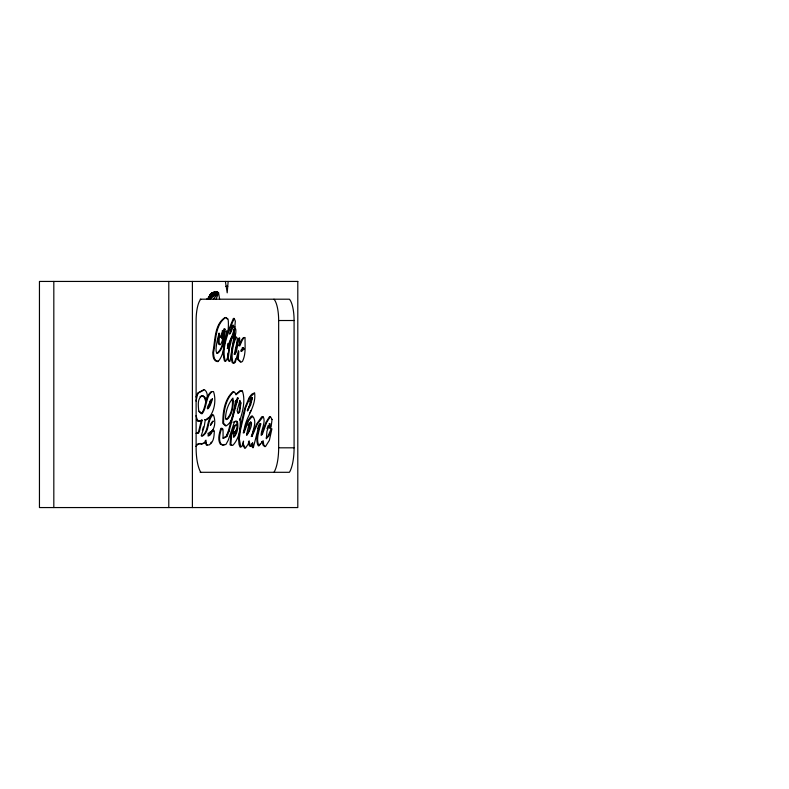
<?xml version="1.0" encoding="UTF-8"?>
<svg xmlns="http://www.w3.org/2000/svg" width="789" height="789" viewBox="0 0 789 789"><rect width="100%" height="100%" fill="white"/><g stroke="black" fill="none" stroke-linecap="round" stroke-linejoin="round"><path stroke-width="1.18" d="M233.948 327.672L233.958 326.695M233.159 338.234C232.203 331.469 228.258 348.166 228.524 348.955M250.616 421.878L248.614 431.761L246.493 434.847M238.811 351.48L238.317 359.311L241.276 362.121L242.479 361.392C246.227 353.62 244.797 345.779 245.073 337.524L244.136 337.603L242.322 340.049L239.748 346.046L239.609 337.81L238.959 338.313L236.375 351.835L235.043 354.33L234.767 352.032L237.242 341.302L237.134 338.027L236.207 336.982C233.041 344.754 230.753 354.3 232.952 362.585L234.146 363.256L235.378 362.121L238.446 350.661L237.548 359.311L240.507 362.121M227.913 353.058L227.735 359.616L229.195 361.362M228.159 281.436L227.202 292.837L225.388 281.436M209.223 299.199L209.637 295.056L211.797 292.975L214.825 291.693L216.117 292.315L217.419 291.762L218.563 292.837L219.638 299.199M233.485 331.252L233.455 335.414L234.205 336.361M196.037 401.088L197.378 394.973L198.572 392.892L204.538 389.736C207.862 392.074 207.892 397.469 206.294 400.812L205.16 397.538L202.931 395.595C196.895 397.676 198.355 405.585 198.68 410.586L202.132 413.732C207.083 407.351 205.446 397.321 211.945 391.62M226.69 331.183C223.987 341.243 225.21 353.265 218.089 361.599C213.878 360.889 213.691 355.849 213.553 352.456C216.087 341.095 214.855 324.526 225.802 317.503L227.982 318.973C228.702 320.768 228.642 335.325 226.69 331.183L225.92 331.183L226.749 332.297M236.828 428.102L234.984 435.291L233.317 437.076M222.952 438.181L226.157 436.376L228.317 431.188L237.361 397.843M236.315 394.027L240.083 390.673L242.292 390.723C245.507 399.342 243.081 410.625 240.211 419.137C240.645 428.23 239.363 438.398 232.893 445.292L230.043 444.818L230.812 435.429L234.313 425.932L235.359 425.074L237.164 425.024L237.094 428.407L233.564 434.739L234.086 437.076C237.657 433.131 238.495 426.671 237.4 421.523L236.246 421.208L234.382 422.066L228.228 440.242L225.94 444.454L223.1 445.026L220.959 443.96C218.188 439.295 220.111 433.161 221.61 428.358L222.547 428.486L223.06 429.758L223.08 438.063L223.721 438.181L226.926 436.376L229.086 431.188L238.13 397.843L235.941 401.709L235.783 400.437C233.406 408.83 234.58 420.675 226.206 425.873L223.563 423.308C223.563 412.203 225.121 399.55 233.682 391.699L234.875 392.468L235.98 394.845L240.852 390.673M222.054 338.935L222.745 335.769M211.413 399.806L209.332 405.793L207.773 407.952M207.872 434.147L208.178 433.062M202.388 430.36L203.384 426.908M196.027 396.995L197.802 392.892L203.769 389.736M234.619 362.121L235.714 358.817M221.443 337.791L222.557 333.5L222.34 330.423M257.569 428.743L258.605 425.744M267.037 428.762L268.142 425.596M260.094 423.723C258.516 430.587 254.778 439.177 258.269 445.844L260.577 443.517M261.553 434.423L265.873 422.45L269.591 416.553L270.489 417.401M230.753 330.867L232.38 325.275M227.636 344.29L227.972 343.412M216.097 299.199L218.563 292.837L209.627 299.199L217.419 291.762L208.582 299.199L216.117 292.315L206.55 299.199M235.181 401.709L235.714 400.556M249.679 401.788L250.941 398.583M251.227 444.809L251.592 443.931L252.529 447.708L253.161 446.682M233.84 329.782L234.846 328.204L235.112 328.944M210.998 423.949L211.866 422.095M249.847 412.815L250.912 410.645M270.361 426.76L269.641 428.2L269.236 423.535M201.087 420.665L201.442 419.955L198.67 431.297L197.792 433.141L196.086 433.339M248.111 425.468L249.393 422.973M243.199 432.924L247.697 421.07L250.458 416.996L251.661 416.03L252.529 416.868M247.322 410.536L249.935 404.806L251.356 397.518M261.494 442.313L261.938 441.495M233.179 433.279L234.274 431.573M209.48 401.848L211.403 399.264M195.909 446.367L198.138 444.069L200.692 443.487L201.747 444.108L204.736 442.915L205.968 440.173L206.383 444.118L207.132 445.055M210.416 443.408L211.422 442.087M213.316 299.199L218.563 292.837M239.688 418.841L239.531 420.034M251.227 436.554L256.563 424.127L261.751 416.779L262.451 416.592L262.757 417.322M209.48 295.638L211.797 292.975L209.549 295.313M266.238 437.974L268.191 435.745L271.15 428.802M217.951 360.908L217.32 361.599C213.109 360.889 212.922 355.849 212.783 352.456C215.318 341.095 214.085 324.526 225.033 317.503M208.789 417.529L205.436 420.024L204.578 419.62M209.036 296.94L214.825 291.693L208.503 296.94M258.96 424.738L259.847 423.94M223.701 329.023L224.244 329.151C223.267 337.238 223.82 347.929 216.857 353.373M236.118 425.074L235.083 425.932L231.581 435.429L230.812 444.818L231.7 445.43M225.486 360.859L224.52 361.056C220.279 347.101 228.228 331.232 233.406 318.342L233.82 318.736M207.832 435.863C210.525 435.853 212.359 427.273 213.572 431.129M240.961 351.243L243.12 347.9L242.243 347.554M219.776 344.537C216.383 345.109 219.332 335.631 218.987 333.175M196.481 444.621L199.923 443.487L200.978 444.108L203.966 442.915M199.952 396.709L202.162 395.595L204.39 397.538L205.535 400.812M210.061 431.948L210.929 431.524M201.767 435.992C209.075 431.79 206.126 420.478 212.182 414.827L212.774 415.172M226.118 419.206L227.183 418.712C231.71 413.397 232.962 405.901 232.311 399.135M233.613 422.066L235.487 421.208L236.641 421.523L237.193 426.06M241.158 446.466L239.984 446.939L239.037 444.404L238.515 438.615L241.178 423.111L244.876 407.824L249.206 397.469L251.711 394.244L253.841 393.247M227.429 345.365L228.169 345.69M225.171 444.454L222.33 445.026L220.2 443.96C217.419 439.295 219.342 433.161 220.841 428.358L221.788 428.486L222.291 429.758M199.913 421.001L197.822 421.267L196.431 419.492M237.745 413.199L238.959 411.927L239.964 406.927L239.678 400.92M225.762 286.348L227.745 286.348M200.199 299.199L289.425 299.199A22.565 6.933 -90 0 1 294.09 320.512L294.09 447.807A27.339 8.403 -90 0 1 289.415 472.305L200.199 472.305M273.99 299.199A22.565 6.933 -90 0 1 276.426 303.943L276.929 305.609A22.565 6.933 -90 0 1 278.655 320.512L294.09 320.512M226.196 332.159L226.966 332.159M236.503 401.966L237.272 401.966M234.974 408.367L235.743 408.367M231.157 422.342L231.927 422.342M228.317 431.188L229.086 431.188M226.867 434.729L227.636 434.729M226.157 436.376L226.926 436.376M225.338 436.879L226.098 436.879M273.98 472.305A27.339 8.403 -90 0 0 278.655 447.807L294.09 447.807M244.117 348.689L244.432 349.468M196.855 433.339L198.562 433.141L199.439 431.297L202.211 419.955L201.856 420.665L198.591 421.267L197.191 419.492L196.007 415.675M250.478 446.13L249.373 445.884L248.456 441.712M264.67 446.633L263.003 445.026L262.254 442.215M244.304 337.524L243.367 337.603L241.552 340.049L238.633 345.72M233.376 363.256L232.183 362.585C229.984 354.3 232.272 344.754 235.438 336.982L236.01 337.367M225.437 425.873L222.794 423.308C222.794 412.203 224.352 399.55 232.923 391.699L234.116 392.468M233.919 353.985L234.787 354.024C236.878 350.73 236.463 339.014 238.899 338.343M198.789 411.434L201.373 413.732C206.314 407.351 204.676 397.321 211.176 391.62L213.503 391.571C216.64 400.585 214.283 414.274 206.205 420.024L205.347 419.62L204.154 426.908L201.225 435.745L202.536 435.992C209.844 431.79 206.896 420.478 212.951 414.827L213.533 415.172C215.713 420.922 215.515 430.36 208.947 433.062L208.592 435.863C211.294 435.853 213.129 427.273 214.332 431.129C214.095 435.992 213.898 442.244 209.134 444.937L206.363 445.055L205.12 440.933M226.177 317.799L227.212 318.973M241.523 390.723L242.243 391.6M244.62 448.201L242.519 444.128M220.525 335.966L220.555 337.317M278.655 320.512L278.655 447.807M192.398 281.436L192.398 507.564M168.787 281.436L168.787 507.564M53.82 281.436L53.82 507.564M200.781 472.305A27.339 8.403 90 0 1 196.116 447.807L196.116 320.512A22.565 6.933 -90 0 1 200.771 299.199M234.718 326.695L234.718 327.672L235.339 321.212L234.165 318.342C228.997 331.232 221.038 347.101 225.289 361.056L225.713 361.273C228.81 357.042 228.889 350.267 228.662 345.247L227.331 348.541C228.859 340.976 233.771 334.487 234.718 326.695M272.047 419.462L271.13 426.76L270.41 428.2L270.006 423.535L266.938 431.258L266.347 438.723L268.96 435.745L271.919 428.802L269.365 440.361L265.439 446.633L263.773 445.026L263.161 440.676L259.039 445.844C255.547 439.177 259.275 430.587 260.863 423.723L259.719 424.738L257.638 430.745L253.299 447.708L252.628 442.54L251.237 446.13L250.143 445.884L249.137 440.804L248.091 444.306L245.389 448.201L243.278 444.128L243.525 441.1L241.927 446.466L240.744 446.939L239.284 438.615L240.487 429.966L245.645 407.824L249.975 397.469L254.591 392.794C256.681 407.686 243.831 418.742 243.959 432.924L248.466 421.07L252.421 416.03C257.845 421.78 252.263 429.887 251.987 436.554L257.322 424.127L263.21 416.592C266.159 422.529 260.755 430.449 261.189 435.42L262.323 434.423L266.643 422.45L270.361 416.553L272.047 419.462M233.938 337.416C232.203 346.351 231.729 353.531 229.964 361.362L228.849 360.524L228.346 357.614L229.293 348.955L231.798 338.599L233.307 336.459L233.938 337.416M223.366 331.252C223.04 342.495 218.938 337.337 223.109 330.423L223.366 331.252M246.878 433.516L246.839 435.232C255.271 423.2 250.419 413.998 246.878 433.516M241.237 349.991C240.635 353.778 245.576 347.643 243.012 347.554L241.237 349.991M225.013 329.151C224.037 337.238 224.589 347.929 217.626 353.373L217.005 352.969C213.543 351.608 220.91 324.131 219.342 336.587C217.882 356.125 225.043 335.345 224.461 329.023L225.013 329.151M240.921 403.011L239.718 411.927L238.515 413.199L237.075 411L239.886 400.388L240.921 403.011M233.366 401.305C233.09 407.41 232.213 413.978 227.952 418.712L226.364 419.62L225.526 418.2C225.743 410.882 228.268 403.721 232.923 398.05L233.366 401.305M234.254 331.252L234.688 336.686C236.503 334.309 236.138 324.003 234.254 331.252M252.352 397.735L250.705 404.806L247.49 410.951L252.352 397.735M233.209 325.275C231.976 332.524 225.654 340.927 233.209 325.275M212.438 398.909C208.75 413.101 203.108 411.128 212.438 398.909M213.069 421.158L210.416 425.399L213.069 421.158M297.798 281.436L39.45 281.436L39.45 507.564L297.798 507.564L297.798 281.436"/></g></svg>
